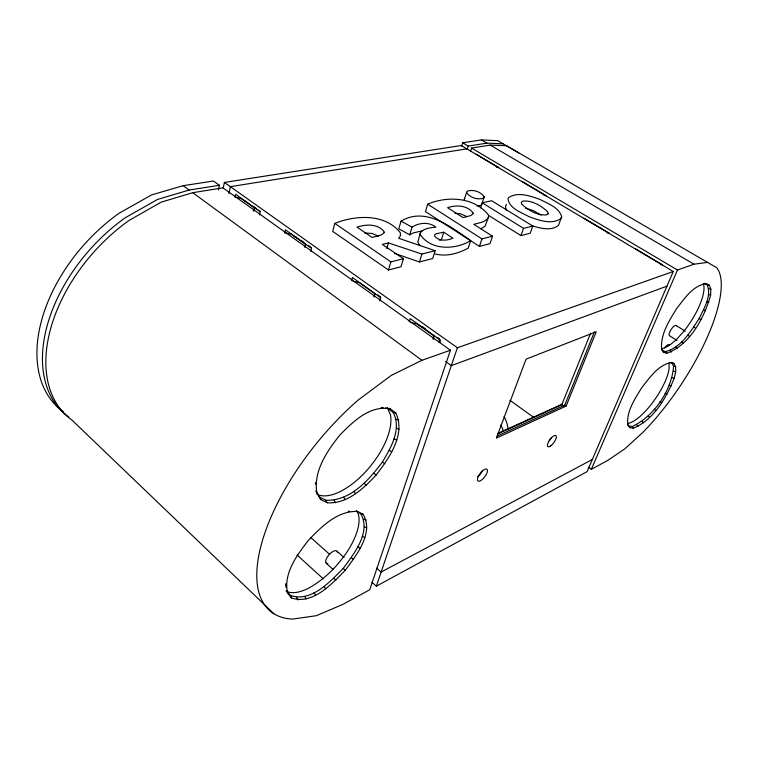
<?xml version="1.0" encoding="UTF-8"?>
<svg xmlns="http://www.w3.org/2000/svg" width="759" height="759" viewBox="0 0 759 759"><rect width="100%" height="100%" fill="white"/><g stroke="black" fill="none" stroke-linecap="round" stroke-linejoin="round"><path stroke-width="1.14" d="M661.345 348.798L662.256 350.497L665.577 351.616C681.44 347.356 690.662 331.455 699.143 318.562C703.887 308.401 711.8 296.371 707.236 284.91L704.191 283.278M710.652 294.995L710.832 289.141L709.352 285.232L706.259 283.562C692.72 285.583 684.476 298.752 676.573 308.657C669.153 320.715 660.586 334.007 661.563 348.742L663.423 352.185L666.8 353.314C689.931 344.918 704.466 317.604 710.652 294.995L708.536 294.483M433.588 339.14L433.939 335.81L417.374 324.017L410.78 322.556M439.157 342.252L439.527 338.884L437.62 337.527M409.727 234.835L412.042 227.131C419.167 222.548 428.996 221.723 435.941 227.14C430.609 227.776 423.968 228.117 420.42 232.652L420.144 234.322C430.571 250.707 455.561 249.92 470.684 240.612C451.263 227.216 425.695 206.334 401.046 221.144L398.788 228.829L409.727 234.835L413.238 232.918L422.298 230.84M287.547 592.988C283.24 573.159 297.092 555.009 308.505 540.209C321.493 526.689 337.357 510.617 357.565 511.462L363.191 514.355C374.206 533.378 356.113 555.351 345.307 570.275C331.844 583.832 312.755 605.151 291.503 597.969L287.547 592.988L286.56 590.559L290.45 595.464L291.503 597.969M316.949 493.274C313.05 471.481 326.863 451.349 339.795 435.144C352.859 421.767 369.927 404.908 390.335 408.892L395.894 413.067C405.904 434.973 388.94 458.275 376.047 475.134C363.286 488.654 347.205 504.175 327.176 502.79L320.82 499.583L316.228 491.68M218.412 189.93L219.37 185.281L213.421 181.031L183.156 185.68L151.572 194.921L119.4 213.051A139.286 90.093 -48.1 0 0 63.519 411.995M374.282 296.741L374.908 293.733L359.434 282.718L353.011 281.266M223.193 188.204L224.389 182.426L461.244 145.51L673.271 271.513L587.105 471.624L376.331 586.185L371.901 582.267M228.905 193.611L230.366 186.667L466.832 148.83M379.898 299.938L380.544 296.902L377.716 294.89M235.005 197.378L235.66 194.332L260.176 211.789L259.474 214.863M290.45 595.464C311.256 602.589 330.023 581.726 343.22 568.444C353.817 553.823 371.54 532.23 360.667 513.625L356.056 511.253M315.858 490.874L319.662 497.069L325.905 500.238C350.411 501.158 368.883 480.049 382.384 462.051C390.98 447.753 401.862 428.987 393.209 412.393L387.726 408.295L385.515 408.01M253.876 211.03L254.559 208.004L241.201 198.497L235.717 197.217M627.408 424.167L628.746 425.97L632.181 426.511C654.182 416.283 671.734 390.363 673.603 366.227L671.924 363.106L669.808 362.432M674.172 378.371L675.7 371.749L675.624 366.663L673.935 363.466L670.7 362.441C657.55 365.715 649.306 378.067 641.431 388.172C634.771 399.206 626.289 411.397 627.797 424.907L629.847 427.649L633.348 428.19C653.831 419.68 666.127 398.096 674.172 378.371L672.199 377.716M284.729 232.899L285.469 229.816L311.598 248.421L310.801 251.533M304.852 247.453L305.621 244.379L291.39 234.246L284.644 232.69M435.173 250.698L398.684 238.288L400.458 235.613L400.297 232.69C384.851 213.374 355.762 215.072 334.795 223.374L332.689 231.372L388.475 270.005L401.008 266.751L403.427 258.715L382.308 244.36L388.447 242.918L421.89 254.056L435.173 250.698L432.715 258.525L419.452 261.969L394.718 253.43M351.55 280.64L352.432 277.5L380.809 297.708L379.87 300.877M386.786 248.591L388.447 242.918M373.988 296.864L374.908 293.733M388.475 270.005L390.857 261.893L403.427 258.715M427.687 204.18L425.438 211.59L479.441 246.39L489.982 243.648L492.506 236.201L473.787 224.332C478.929 222.823 485.798 222.349 488.549 217.074L488.416 214.939C474.356 197.122 447.43 195.689 427.687 204.18L481.946 238.876L492.506 236.201M420.42 232.652L417.792 242.064L419.736 245.451M419.452 261.969L421.89 254.056M461.614 146.183L462.667 142.796L481.377 139.922L497.771 140.662L518.89 153.033M409.167 321.807L410.164 318.609L440.562 340.26L439.85 342.404M467.155 149.476L468.218 146.089L486.889 143.147L503.226 143.831M443.759 232.216L436.292 233.734L434.689 234.797L434.632 236.191C439.243 241.523 447.079 240.66 452.952 238.184L443.759 232.216L441.358 239.835L439.1 240.091M470.504 151.468L471.576 148.071L490.21 145.092L506.519 145.737L716.885 267.813A120.159 40.123 -56.1 0 1 642.626 432.63L624.733 448.901L607.902 460.324L591.327 469.328L588.453 467.25M480.523 207.909L484.214 196.818C480.808 191.666 472.848 189.076 467.013 191.249L464.204 199.579L464.745 198.365M432.896 338.988L433.588 336.873M470.684 240.612L468.189 248.193C458.256 253.497 446.415 256.931 435.22 253.961M488.549 217.074L484.992 226.277L480.997 228.801M479.441 246.39L481.946 238.876M450.438 350.222L369.718 589.771L342.707 604.458L316.351 615.691L292.794 619.078A160.244 70.473 -50.8 0 1 262.623 540A160.244 70.473 -50.8 0 1 358.21 400.021L391.189 375.458L421.919 360.297L450.438 350.222L222.966 187.852L192.739 192.691L161.164 202.15L128.935 220.518A140.13 89.477 -48.3 0 0 72.01 420.144L273.847 613.689M376.331 586.185L457.383 347.774L673.271 271.513M304.89 246.504L305.621 244.379M520.959 235.613L523.511 228.364L532.78 226.03L530.228 233.203L520.959 235.613L488.881 215.594M561.669 216.704L561.015 218.488C551.603 225.11 538.833 220.186 529.061 216.685C521.424 212.463 509.716 208.763 507.97 199.095L508.834 197.406C518.264 191.515 530.418 196.031 540 199.446C547.837 203.649 559.013 207.311 561.669 216.704L558.444 225.47C550.863 231.381 540.066 228.108 531.679 225.746M481.88 203.915L481.386 205.139L477.117 206.068M484.214 196.818L483.73 198.023C477.904 200.281 469.84 197.644 466.481 192.444M497.648 433.939L561.793 404.708L590.597 333.239M497.136 436.083L564.772 405.135L594.401 331.911M566.11 406.074L596.251 331.73L526.072 359.149L496.377 438.104L566.11 406.074L564.772 405.135M591.327 469.328L677.474 270.024L693.982 264.198L707.749 262.377M253.212 210.888L254.559 208.004M506.462 204.399L505.579 206.116L505.703 208.127L506.851 210.423M664.599 347.916L665.558 346.74A6.006 1.973 -56.4 0 1 669.267 344.975M592.333 459.48L381.132 572.049L376.682 568.159M498.198 433.256L562.428 404.025M666.962 286.152L451.311 365.629L445.552 361.474M219.37 185.281L189.133 190.044L157.549 199.427L125.339 217.71A139.808 89.704 -48.2 0 0 68.813 417.071M364.718 233.032L372.09 233.449L378.561 236.305M454.888 213.317L460.362 213.772L466.927 216.609M381.094 407.441L383.304 407.725M707.236 284.91L709.352 285.232M418.181 325.469L420.334 325.82M294.321 236.732L296.56 237.121M244.464 201.201L246.656 201.6M671.924 363.106L673.935 363.466M708.707 288.752L710.832 289.141M660.273 264.379L662.408 264.787L635.653 248.886M607.247 232.88L609.354 233.288L584.003 218.231M544.051 195.31L546.119 195.718L522.401 181.629M496.528 167.151L498.824 167.616L476.291 154.229M673.603 366.227L675.624 366.663M525.361 208.042L533.311 210.604L541.034 215.148M387.726 408.295L390.335 408.892M393.209 412.393L395.894 413.067M673.679 371.217L675.7 371.749M360.667 513.625L363.191 514.355M396.132 419.215L398.864 420.021M348.239 511.101L349.766 511.557M706.781 301.702L708.84 302.357M363.751 519.137L366.312 519.981M396.388 428.237L399.101 429.233M364.263 526.879L366.815 527.875M703.574 309.9L705.557 310.725M669.267 385.259L671.174 386.075M394.035 438.844L396.672 440.049M362.233 536.319L364.728 537.505M699.143 318.562L701.031 319.558M665.102 393.361L666.914 394.338M401.046 221.144L412.042 227.131M389.253 450.353L391.786 451.795M357.831 546.822L360.221 548.226M481.377 139.922L486.889 143.147M490.21 145.092L693.982 264.198M462.667 142.796L468.218 146.089M471.576 148.071L677.474 270.024M532.78 226.03L491.661 200.746L482.212 202.795L523.511 228.364M675.975 325.45L685.263 331.218M677.037 340.44L669.637 335.801A6.091 2.021 -56.7 0 1 669.229 335.469L669.144 333.856A6.091 2.021 -56.7 0 1 671.687 328.685L672.654 327.49A6.091 2.021 -56.7 0 1 676.373 325.791L676.392 325.858M693.773 327.129L695.548 328.296M659.979 401.511L661.687 402.659M334.795 223.374L390.857 261.893M561.793 404.708L564.193 406.397M382.384 462.051L384.766 463.73M344.074 557.457L336.379 550.749A8.121 3.472 -49.2 0 0 330.962 552.884L329.453 554.317A8.121 3.472 -49.2 0 0 325.668 562.163L326.778 563.614A8.121 3.472 -49.2 0 0 327.85 563.709M224.389 182.426L457.383 347.774M253.07 206.163L256.722 208.763M258.553 210.072L260.384 211.372M301.152 240.385L303.904 242.349M308.486 245.612L311.247 247.567M422.355 326.664L425.22 328.704M509.887 400.278L533.852 417.488M351.36 557.751L353.618 559.374M183.156 185.68L189.133 190.044M192.739 192.691L421.919 360.297M687.815 335.061L689.466 336.389M654.22 409.196L655.804 410.496M373.836 473.227L376.047 475.134M343.22 568.444L345.307 570.275M310.953 537.695L329.548 554.25M326.038 563.093L332.983 569.335M297.025 554.99L323.325 578.88M681.629 341.873L683.157 343.343M648.177 415.932L649.647 417.374M364.13 483.217L366.151 485.333M333.903 578.235L335.81 580.274M675.605 347.119L677.019 348.704M642.237 421.283L643.594 422.839M353.846 491.386L355.667 493.682M670.131 350.449L671.44 352.11M323.97 586.517L325.677 588.747M636.792 424.898L638.034 426.539M665.577 351.616L666.8 353.314M662.256 350.497L663.423 352.185M632.181 426.511L633.348 428.19M343.618 497.211L345.231 499.65M628.746 425.97L629.847 427.649M314.027 592.76L315.545 595.132M334.083 500.247L335.516 502.771M304.72 596.508L306.057 598.984M325.905 500.238L327.176 502.79M315.203 482.743L315.924 484.233M296.665 597.456L297.841 599.98M319.662 497.069L320.82 499.583M387.441 407.925L390.42 414.775A56.043 26.499 -50.9 0 1 365.667 471.671A56.043 26.499 -50.9 0 1 316.92 494.242M285.669 583.785L286.314 585.303M337.11 551.29L337.461 552.239M285.697 585.18L286.039 587.333M669.011 363.286L669.125 368.286A38.064 12.372 -55.7 0 1 652.683 402.507A38.064 12.372 -55.7 0 1 627.712 423.437M703.308 283.695A39.781 13.254 -57 0 1 683.119 332.148L676.933 338.931A39.781 13.254 -57 0 1 661.886 348.523M356.616 510.627A53.785 23.548 -49 0 1 346.189 553.197C336.332 567.21 323.989 579.715 308.885 588.016A53.785 23.548 -49 0 1 286.115 591.109M504.014 416.397A74.61 39.923 19 0 1 508.065 428.93M500.807 424.936A74.278 40.246 19 0 1 503.473 431.216M482.401 470.969A7.372 2.884 -52.8 0 1 477.828 476.69M551.186 437.858A6.85 2.495 -54.2 0 1 549.203 440.761M473.113 213.023L472.971 213.953L470.874 215.528L463.227 217.634L447.582 207.719C456.036 204.731 467.497 205.177 473.113 213.023M384.12 232.188L383.864 233.184L381.227 234.986L372.138 237.444L356.967 227.121C365.791 224.332 376.929 223.497 383.693 231.068L384.12 232.188M478.417 476.187L477.781 477.715A7.391 2.856 -52.8 0 0 479.46 481.159L480.608 480.675A7.391 2.856 -52.8 0 0 486.453 474.081L487.088 472.553A7.391 2.856 -52.8 0 0 485.456 469.062L484.318 469.536A7.391 2.856 -52.8 0 0 478.417 476.187M548.178 213.801L546.319 214.92C537.059 215.471 527.97 210.252 521.575 203.905L521.329 202.074L523.283 201.002C532.467 200.48 541.328 205.727 547.77 211.894L548.178 213.801M550.759 445.875A6.859 2.476 -54.2 0 0 556.214 435.941A6.859 2.476 -54.2 0 0 548.691 441.548A6.859 2.476 -54.2 0 0 550.759 445.875"/></g></svg>
